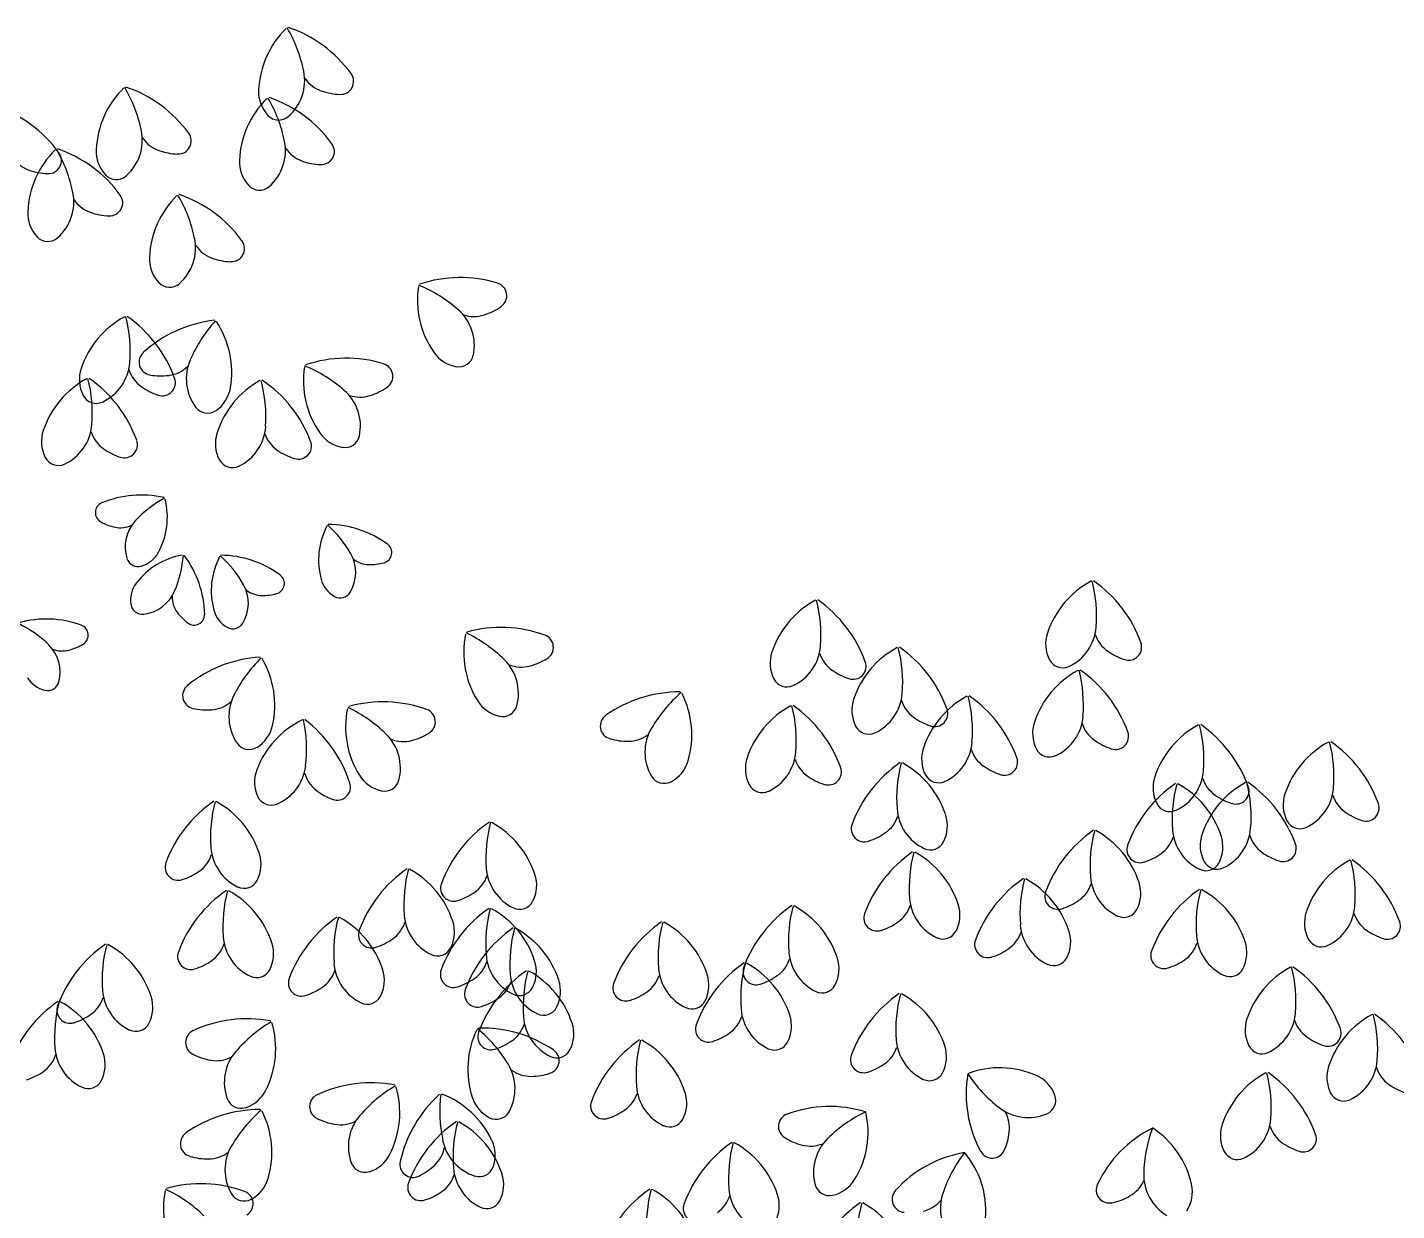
# Model space of a CAD drawing. Header units: millimetres. Extents: x 87938 to 265635, y 330093 to 434310.
# Drawn here: x 132470 to 133716, y 390060 to 391137 of the extents above; entities that cross this region are included whole.
import ezdxf

# ---------------------------------------------------------------- set-up
doc = ezdxf.new("R2010")
doc.units = ezdxf.units.MM

# ---------------------------------------------------------------- blocks, each defined once
blk = doc.blocks.new('A$C375B4AEE')
for centre, radius, start, end in [((4293.3, 9553.2), 83.7, 134.4245, 177.5723), ((4126.4, 9549.1), 126.8, 11.3605, 30.4933), ((4199, 9502.9), 117.2, 36.0049, 71.2807), ((4208.2, 9565.5), 43.4, 310.9819, 11.3605), ((4284.2, 9564.8), 11.9, 267.0755, 36.0051), ((4145.5, 9499), 83.7, 134.4245, 177.5723), ((3978.6, 9494.8), 126.8, 11.3605, 30.4933), ((4051.2, 9448.6), 117.2, 36.0049, 71.2807), ((4276.4, 9584), 29.6, 213.7835, 250.623), ((4275.8, 9489.4), 83.7, 134.4245, 177.5723), ((4241.4, 9555.4), 31.8, 177.5724, 222.9878), ((4108.9, 9485.2), 126.8, 11.3605, 30.4933), ((4181.6, 9439), 117.2, 36.0049, 71.2807), ((4286.2, 9611.7), 58.9, 250.6231, 267.5103), ((3933.1, 9430.8), 117.2, 36.0049, 71.2807), ((4227.9, 9542.8), 13.3, 222.988, 310.982), ((4060.4, 9511.3), 43.4, 310.9819, 11.3605), ((4128.6, 9529.8), 29.6, 213.7835, 250.623), ((4136.4, 9510.5), 11.9, 267.0755, 36.0051), ((4190.7, 9501.7), 43.4, 310.9819, 11.3605), ((4266.7, 9500.9), 11.9, 267.0755, 36.0051), ((4010.5, 9511.9), 29.6, 213.7835, 250.623), ((4083.2, 9442.7), 83.7, 134.4245, 177.5723), ((4018.3, 9492.7), 11.9, 267.0755, 36.0051), ((3916.3, 9438.5), 126.8, 11.3605, 30.4933), ((3988.9, 9392.3), 117.2, 36.0049, 71.2807), ((4093.6, 9501.2), 31.8, 177.5724, 222.9878), ((4138.4, 9557.4), 58.9, 250.6231, 267.5103), ((4259, 9520.2), 29.6, 213.7835, 250.623), ((4020.2, 9539.6), 58.9, 250.6231, 267.5103), ((4223.9, 9491.6), 31.8, 177.5724, 222.9878), ((4268.7, 9547.8), 58.9, 250.6231, 267.5103), ((4080.1, 9488.6), 13.3, 222.988, 310.982), ((3998.1, 9455), 43.4, 310.9819, 11.3605), ((4074.1, 9454.2), 11.9, 267.0755, 36.0051), ((4193.9, 9401), 83.7, 134.4245, 177.5723), ((4027, 9396.8), 126.8, 11.3605, 30.4933), ((4099.7, 9350.7), 117.2, 36.0049, 71.2807), ((4210.4, 9479), 13.3, 222.988, 310.982), ((4031.3, 9444.9), 31.8, 177.5724, 222.9878), ((4066.3, 9473.5), 29.6, 213.7835, 250.623), ((4076.1, 9501.1), 58.9, 250.6231, 267.5103), ((4017.8, 9432.3), 13.3, 222.988, 310.982), ((4108.9, 9413.3), 43.4, 310.9819, 11.3605), ((4177.1, 9431.8), 29.6, 213.7835, 250.623), ((4184.9, 9412.5), 11.9, 267.0755, 36.0051), ((4142.1, 9403.2), 31.8, 177.5724, 222.9878), ((4186.8, 9459.4), 58.9, 250.6231, 267.5103), ((4393.1, 9268.9), 117.2, 73.1781, 108.4538), ((4128.6, 9390.6), 13.3, 222.988, 310.982), ((4437.8, 9365.9), 83.7, 171.5976, 214.7454), ((4307.3, 9261.8), 126.8, 48.5335, 67.6664), ((4423.6, 9369.7), 11.9, 304.2488, 73.178), ((4396.8, 9408.2), 58.9, 287.7962, 304.6835), ((4127.5, 9276.8), 83.7, 118.3446, 161.4923), ((3966, 9319.1), 126.8, 355.2805, 14.4133), ((4023, 9254.6), 117.2, 19.925, 55.2007), ((4183.1, 9230.9), 117.2, 96.667, 131.9428), ((4263.8, 9260.9), 126.8, 137.4545, 156.5873), ((4101.5, 9299.8), 83.7, 350.3754, 33.5232), ((4362.6, 9324.3), 43.4, 348.155, 48.5335), ((4405.8, 9380.3), 29.6, 250.9565, 287.7963), ((4049.2, 9312.2), 43.4, 294.902, 355.2806), ((4112.8, 9309.2), 11.9, 131.9425, 260.8722), ((4187.2, 9294.1), 43.4, 156.5873, 216.9658), ((4289.4, 9195.5), 117.2, 73.1781, 108.4538), ((4395.1, 9336.3), 31.8, 214.7455, 260.1608), ((4392, 9318.2), 13.3, 260.1609, 348.1551), ((4078.3, 9293.3), 31.8, 161.4923, 206.9078), ((4119.9, 9311.1), 29.6, 197.7035, 234.543), ((4120.6, 9355.5), 58.9, 260.4374, 277.3246), ((4124.4, 9326.5), 29.6, 277.3245, 314.1644), ((4334.1, 9292.5), 83.7, 171.5976, 214.7454), ((4203.6, 9188.4), 126.8, 48.5335, 67.6664), ((4319.9, 9296.2), 11.9, 304.2488, 73.178), ((4093, 9220.3), 83.7, 118.3446, 161.4923), ((3931.5, 9262.6), 126.8, 355.2805, 14.4133), ((3988.5, 9198.1), 117.2, 19.925, 55.2007), ((4136.9, 9335), 58.9, 234.5431, 251.4304), ((4122, 9290.4), 11.9, 250.9956, 19.9253), ((4152.7, 9291.1), 31.8, 304.9599, 350.3755), ((4251.6, 9219.3), 83.7, 119.1588, 162.3066), ((4089.5, 9259.2), 126.8, 356.0947, 15.2275), ((4147.4, 9195.5), 117.2, 20.7392, 56.015), ((4293.1, 9334.8), 58.9, 287.7962, 304.6835), ((4061.8, 9284.9), 13.3, 206.9079, 294.9022), ((4258.9, 9250.9), 43.4, 348.155, 48.5335), ((4302.1, 9306.9), 29.6, 250.9565, 287.7963), ((4163.2, 9276), 13.3, 216.9658, 304.9599), ((4043.8, 9236.8), 31.8, 161.4923, 206.9078), ((4014.7, 9255.7), 43.4, 294.902, 355.2806), ((4172.8, 9253.5), 43.4, 295.7162, 356.0946), ((4085.4, 9254.6), 29.6, 197.7035, 234.543), ((4087.5, 9233.9), 11.9, 250.9956, 19.9253), ((4202.1, 9235), 31.8, 162.3065, 207.722), ((4243.4, 9253.4), 29.6, 198.5178, 235.3575), ((4245.9, 9232.8), 11.9, 251.8097, 20.7395), ((4291.5, 9262.9), 31.8, 214.7455, 260.1608), ((4288.3, 9244.7), 13.3, 260.1609, 348.1551), ((4027.3, 9228.4), 13.3, 206.9079, 294.9022), ((4102.4, 9278.5), 58.9, 234.5431, 251.4304), ((4260.1, 9277.5), 58.9, 235.3574, 252.2445), ((4185.8, 9226.5), 13.3, 207.7223, 295.7162), ((4103.1, 9094.4), 93.8, 77.3926, 112.6683), ((4172, 9095.8), 101.5, 118.18, 137.3128), ((4059.7, 9168), 66.9, 331.1009, 14.2488), ((4070.6, 9172.2), 9.54, 112.6683, 241.5979), ((4088.8, 9205), 47.1, 241.163, 258.0502), ((4084, 9182.1), 23.7, 258.0502, 294.8898), ((4122.9, 9141.1), 34.7, 137.3129, 197.6912), ((4331.1, 9129.1), 66.9, 152.3232, 195.4709), ((4205, 9085), 101.5, 29.2591, 48.3919), ((4271.7, 9067.6), 93.8, 53.9036, 89.1793), ((4096, 9148), 25.4, 285.6855, 331.101), ((4263.3, 9117.6), 34.7, 328.8807, 29.2591), ((4321.3, 9135.7), 9.54, 284.9741, 53.9032), ((4100, 9133.7), 10.7, 197.6911, 285.6853), ((4151.7, 9067.6), 66.9, 99.8843, 143.0322), ((4039.9, 9140.5), 101.5, 336.8202, 355.953), ((4066.8, 9077.1), 93.8, 1.4647, 36.7405), ((4233.4, 9101.1), 66.9, 152.3232, 195.4709), ((4107.4, 9056.9), 101.5, 29.2591, 48.3919), ((4174, 9039.6), 93.8, 53.9036, 89.1793), ((4310.7, 9148.5), 23.7, 231.6821, 268.5218), ((4311.3, 9171.9), 47.1, 268.5218, 285.409), ((4223.6, 9107.6), 9.54, 284.9741, 53.9032), ((4291, 9118.1), 25.4, 195.4709, 240.8865), ((5006.9, 9036), 83.7, 118.3445, 161.4924), ((4845.4, 9078.3), 126.8, 355.2804, 14.4133), ((4902.5, 9013.8), 117.2, 19.925, 55.2007), ((4118.5, 9092.5), 25.4, 143.0322, 188.4475), ((4101.2, 9114.2), 34.7, 276.4418, 336.8203), ((4165.6, 9089.5), 34.7, 328.8807, 29.2591), ((4213, 9120.4), 23.7, 231.6821, 268.5218), ((4213.6, 9143.8), 47.1, 268.5218, 285.409), ((4283.9, 9105.2), 10.7, 240.8864, 328.8807), ((4103.9, 9090.4), 10.7, 188.4475, 276.4419), ((4154.6, 9095.5), 23.7, 179.2434, 216.083), ((4756.1, 9018.7), 83.7, 118.3445, 161.4924), ((4594.6, 9061), 126.8, 355.2804, 14.4133), ((4651.6, 8996.4), 117.2, 19.925, 55.2007), ((4016.4, 8981.5), 93.8, 70.1507, 105.4264), ((4173.5, 9109.3), 47.1, 216.0828, 232.9701), ((4151, 9079.3), 9.54, 232.5351, 1.4645), ((4193.4, 9090), 25.4, 195.4709, 240.8865), ((3947.5, 8979.4), 101.5, 45.5061, 64.6389), ((4045, 9060.7), 9.54, 301.2212, 70.151), ((4186.2, 9077.1), 10.7, 240.8864, 328.8807), ((4480, 9045), 83.7, 168.5702, 211.718), ((4344.2, 8948), 126.8, 45.5061, 64.639), ((4430.2, 8950.5), 117.2, 70.1507, 105.4264), ((4466, 9049.5), 11.9, 301.2209, 70.1507), ((4957.7, 9052.5), 31.8, 161.4923, 206.9078), ((4928.6, 9071.4), 43.4, 294.9021, 355.2806), ((4999.3, 9070.3), 29.6, 197.7032, 234.5432), ((3994.3, 9027), 34.7, 345.1275, 45.5061), ((4031.2, 9069.9), 23.7, 247.9292, 284.7688), ((4025.2, 9092.6), 47.1, 284.7688, 301.656), ((4677.8, 9054.1), 43.4, 294.9021, 355.2806), ((4830.5, 8975.7), 83.7, 118.3445, 161.4924), ((4669, 9017.9), 126.8, 355.2804, 14.4133), ((4726, 8953.4), 117.2, 19.925, 55.2007), ((5001.4, 9049.7), 11.9, 250.9955, 19.9246), ((4218.5, 8923.7), 117.2, 93.6396, 128.9153), ((4300.7, 8949.4), 126.8, 134.4271, 153.5598), ((4140.7, 8996.8), 83.7, 347.348, 30.4957), ((4402.7, 9007.5), 43.4, 345.1278, 45.5062), ((4441.3, 9089.5), 58.9, 284.7688, 301.656), ((4706.9, 9035.2), 31.8, 161.4923, 206.9078), ((4748.5, 9053), 29.6, 197.7032, 234.5433), ((4750.6, 9032.3), 11.9, 250.9955, 19.9245), ((4941.3, 9044.2), 13.3, 206.908, 294.9021), ((5016.3, 9094.2), 58.9, 234.5432, 251.4303), ((4020.8, 9035.3), 25.4, 211.7181, 257.1334), ((4448.7, 9061.1), 29.6, 247.9291, 284.7688), ((4765.4, 9076.9), 58.9, 234.5432, 251.4304), ((4995, 8954.8), 83.7, 118.3445, 161.4924), ((4833.5, 8997.1), 126.8, 355.2804, 14.4133), ((4890.5, 8932.6), 117.2, 19.925, 55.2007), ((4017.6, 9020.9), 10.7, 257.1335, 345.1276), ((4152.4, 9005.6), 11.9, 128.9153, 257.8448), ((4690.4, 9026.8), 13.3, 206.908, 294.9021), ((4164.9, 9022.2), 29.6, 274.2973, 311.1369), ((4226, 8986.6), 43.4, 153.5597, 213.9382), ((4322.8, 8882.7), 117.2, 70.1507, 105.4264), ((4435.8, 9017.8), 31.8, 211.718, 257.1334), ((4593.1, 8891.8), 117.2, 89.873, 125.1487), ((4676.8, 8912.1), 126.8, 130.6604, 149.7931), ((4520.2, 8969.9), 83.7, 343.5813, 26.7291), ((4781.3, 8992.2), 31.8, 161.4923, 206.9078), ((4752.2, 9011.1), 43.4, 294.9021, 355.2806), ((4822.9, 9010), 29.6, 197.7032, 234.5432), ((4894, 8931.3), 83.7, 118.3445, 161.4924), ((4732.5, 8973.6), 126.8, 355.2804, 14.4133), ((4789.5, 8909.1), 117.2, 19.925, 55.2007), ((4162.7, 9051.4), 58.9, 257.41, 274.2972), ((4372.5, 8977.2), 83.7, 168.5702, 211.718), ((4236.8, 8880.1), 126.8, 45.5061, 64.639), ((4358.6, 8981.7), 11.9, 301.2209, 70.1507), ((4431.7, 8999.8), 13.3, 257.1334, 345.1277), ((4532.5, 8977.9), 11.9, 125.1483, 254.0782), ((4733.6, 8922.5), 83.7, 118.3446, 161.4923), ((4572.2, 8964.7), 126.8, 355.2804, 14.4133), ((4629.2, 8900.2), 117.2, 19.925, 55.2007), ((4839.9, 9033.8), 58.9, 234.5432, 251.4303), ((4825, 8989.3), 11.9, 250.9955, 19.9246), ((4916.7, 8990.2), 43.4, 294.9021, 355.2806), ((4286.3, 8908.4), 83.7, 116.1313, 159.2791), ((4191.3, 8985.4), 31.8, 301.9325, 347.348), ((4126.5, 8956.9), 126.8, 353.0673, 12.2001), ((4181, 8890.2), 117.2, 17.7118, 52.9875), ((4604.6, 8954.1), 43.4, 149.7932, 210.1718), ((4764.8, 8983.8), 13.3, 206.908, 294.9021), ((4945.8, 8971.3), 31.8, 161.4923, 206.9078), ((4987.4, 8989.1), 29.6, 197.7032, 234.5432), ((4989.5, 8968.5), 11.9, 250.9955, 19.9246), ((5104.6, 8905.2), 83.7, 118.3446, 161.4923), ((4943.1, 8947.4), 126.8, 355.2804, 14.4133), ((5000.1, 8882.9), 117.2, 19.925, 55.2007), ((4201.1, 8969.8), 13.3, 213.9383, 301.9327), ((4295.3, 8939.6), 43.4, 345.1278, 45.5062), ((4341.3, 8993.3), 29.6, 247.9291, 284.7688), ((4333.9, 9021.6), 58.9, 284.7688, 301.656), ((4545.8, 9022.9), 58.9, 253.6434, 270.5305), ((4546.1, 8993.6), 29.6, 270.5305, 307.3702), ((4815.7, 8966.7), 43.4, 294.902, 355.2806), ((5004.4, 9013), 58.9, 234.5432, 251.4303), ((5223, 8889.6), 83.7, 118.3446, 161.4923), ((5061.5, 8931.9), 126.8, 355.2805, 14.4133), ((5118.5, 8867.4), 117.2, 19.925, 55.2007), ((4684.4, 8938.9), 31.8, 161.4923, 206.9078), ((4655.3, 8957.8), 43.4, 294.902, 355.2806), ((4726, 8956.7), 29.6, 197.7032, 234.5433), ((4844.8, 8947.8), 31.8, 161.4923, 206.9078), ((4886.4, 8965.6), 29.6, 197.7032, 234.5433), ((4888.5, 8945), 11.9, 250.9955, 19.9246), ((4929.3, 8963), 13.3, 206.908, 294.9021), ((4237.7, 8926.8), 31.8, 159.2792, 204.6947), ((4209.4, 8946.8), 43.4, 292.6888, 353.0673), ((4280, 8943), 29.6, 195.4901, 232.33), ((4570, 8955.2), 31.8, 298.1659, 343.5814), ((4728.1, 8936.1), 11.9, 250.9955, 19.9245), ((4859.7, 8847.9), 117.2, 124.41, 159.6857), ((4917.1, 8912), 126.8, 165.1973, 184.3302), ((4755.4, 8870.9), 83.7, 18.1183, 61.2661), ((4903.4, 8989.5), 58.9, 234.5432, 251.4303), ((5026.3, 8940.6), 43.4, 294.902, 355.2806), ((4281.3, 8922.3), 11.9, 248.7822, 17.712), ((4328.4, 8949.9), 31.8, 211.718, 257.1334), ((4324.3, 8931.9), 13.3, 257.1334, 345.1277), ((4578.7, 8939), 13.3, 210.1714, 298.166), ((4668, 8930.6), 13.3, 206.908, 294.9021), ((4743, 8980.6), 58.9, 234.5432, 251.4304), ((4828.4, 8939.5), 13.3, 206.908, 294.9021), ((5110.4, 8828.9), 117.2, 124.4099, 159.6857), ((5055.4, 8921.7), 31.8, 161.4923, 206.9078), ((5167.8, 8893), 126.8, 165.1974, 184.3302), ((5006.1, 8851.8), 83.7, 18.1183, 61.2661), ((5147.6, 8852.8), 83.7, 118.3446, 161.4923), ((5096.9, 8939.5), 29.6, 197.7032, 234.5431), ((5099.1, 8918.8), 11.9, 250.9955, 19.9253), ((4986.1, 8895), 126.8, 355.2805, 14.4133), ((5043.1, 8830.5), 117.2, 19.925, 55.2007), ((4221, 8919.1), 13.3, 204.6945, 292.689), ((4297.9, 8966.2), 58.9, 232.33, 249.2171), ((5113.9, 8963.3), 58.9, 234.5431, 251.4303), ((5173.8, 8906.1), 31.8, 161.4923, 206.9078), ((5144.7, 8925), 43.4, 294.902, 355.2806), ((5215.4, 8923.9), 29.6, 197.7035, 234.5431), ((4235.1, 8812.8), 117.2, 124.4099, 159.6857), ((4292.6, 8876.9), 126.8, 165.1974, 184.3302), ((4130.8, 8835.8), 83.7, 18.1183, 61.2661), ((4833.9, 8905.7), 43.4, 184.3302, 244.7087), ((5038.9, 8913.3), 13.3, 206.908, 294.9021), ((5232.4, 8947.8), 58.9, 234.5431, 251.4304), ((5217.5, 8903.2), 11.9, 250.9955, 19.9253), ((4485.9, 8793.8), 117.2, 124.4099, 159.6857), ((4543.3, 8857.9), 126.8, 165.1974, 184.3302), ((4381.5, 8816.7), 83.7, 18.1183, 61.2661), ((4760.9, 8884.4), 11.9, 159.6854, 288.6153), ((4763.2, 8905.1), 29.6, 305.0674, 341.9073), ((4804.7, 8887), 31.8, 332.7028, 18.1184), ((5157.4, 8897.7), 13.3, 206.908, 294.9021), ((4746.4, 8929.1), 58.9, 288.1803, 305.0675), ((4821.1, 8878.5), 13.3, 244.7085, 332.7027), ((5035.7, 8786.3), 117.2, 124.4099, 159.6857), ((5093.1, 8850.5), 126.8, 165.1974, 184.3302), ((4931.4, 8809.3), 83.7, 18.1183, 61.2661), ((5013.9, 8886), 29.6, 305.0674, 341.9073), ((5084.6, 8886.7), 43.4, 184.3302, 244.7087), ((5098.3, 8869.3), 31.8, 161.4923, 206.9078), ((5055.4, 8868), 31.8, 332.7028, 18.1184), ((5069.2, 8888.2), 43.4, 294.902, 355.2806), ((5139.9, 8887.1), 29.6, 197.7035, 234.5431), ((4138.7, 8870), 29.6, 305.0675, 341.9073), ((4209.4, 8870.6), 43.4, 184.3302, 244.7087), ((4180.1, 8851.9), 31.8, 332.7028, 18.1184), ((4871.1, 8766.6), 117.2, 124.4099, 159.6857), ((4928.5, 8830.7), 126.8, 165.1974, 184.3302), ((4766.7, 8789.6), 83.7, 18.1183, 61.2661), ((5011.7, 8865.4), 11.9, 159.6854, 288.6153), ((4997.1, 8910), 58.9, 288.1803, 305.0675), ((5156.9, 8910.9), 58.9, 234.5431, 251.4304), ((5142.1, 8866.4), 11.9, 250.9955, 19.9253), ((4136.4, 8849.4), 11.9, 159.6855, 288.6152), ((4411.1, 8751.3), 117.2, 124.4099, 159.6857), ((4468.6, 8815.4), 126.8, 165.1974, 184.3302), ((4306.8, 8774.2), 83.7, 18.1183, 61.2661), ((4460.1, 8851.6), 43.4, 184.3302, 244.7087), ((5071.8, 8859.5), 13.3, 244.7085, 332.7027), ((5081.9, 8860.9), 13.3, 206.908, 294.9021), ((5242.4, 8782.1), 83.7, 118.3446, 161.4923), ((5080.9, 8824.3), 126.8, 355.2805, 14.4133), ((5137.9, 8759.8), 117.2, 19.925, 55.2007), ((4121.8, 8894), 58.9, 288.1803, 305.0675), ((4196.5, 8843.5), 13.3, 244.7086, 332.7027), ((4389.4, 8851), 29.6, 305.0675, 341.9073), ((4430.9, 8832.9), 31.8, 332.7028, 18.1184), ((4971.9, 8742.4), 117.2, 124.4099, 159.6857), ((5029.3, 8806.5), 126.8, 165.1974, 184.3302), ((4867.5, 8765.4), 83.7, 18.1183, 61.2661), ((5009.9, 8844.2), 43.4, 184.3302, 244.7087), ((4980.7, 8825.5), 31.8, 332.7028, 18.1184), ((4246.5, 8731.5), 117.2, 124.4099, 159.6857), ((4303.9, 8795.6), 126.8, 165.1974, 184.3302), ((4142.2, 8754.5), 83.7, 18.1183, 61.2661), ((4387.1, 8830.3), 11.9, 159.6855, 288.6152), ((4372.6, 8875), 58.9, 288.1803, 305.0675), ((4937, 8822.9), 11.9, 159.6854, 288.6153), ((4939.2, 8843.5), 29.6, 305.0674, 341.9073), ((5132.2, 8732.5), 117.2, 124.4099, 159.6857), ((5189.6, 8796.6), 126.8, 165.1974, 184.3302), ((5027.9, 8755.4), 83.7, 18.1183, 61.2661), ((4485.6, 8715.2), 117.2, 124.4099, 159.6857), ((4543.1, 8779.3), 126.8, 165.1974, 184.3302), ((4381.3, 8738.2), 83.7, 18.1183, 61.2661), ((4447.2, 8824.4), 13.3, 244.7086, 332.7027), ((4761.1, 8717.7), 117.2, 124.4099, 159.6857), ((4818.6, 8781.8), 126.8, 165.1974, 184.3302), ((4656.8, 8740.7), 83.7, 18.1183, 61.2661), ((4774.6, 8823.8), 29.6, 305.0674, 341.9073), ((4845.3, 8824.4), 43.4, 184.3302, 244.7087), ((4816.1, 8805.7), 31.8, 332.7028, 18.1184), ((4922.4, 8867.5), 58.9, 288.1803, 305.0675), ((4997.1, 8817), 13.3, 244.7085, 332.7027), ((5164.1, 8817.4), 43.4, 294.902, 355.2806), ((4347.3, 8707.3), 117.2, 124.4099, 159.6857), ((4404.8, 8771.5), 126.8, 165.1974, 184.3302), ((4243, 8730.3), 83.7, 18.1183, 61.2661), ((4314.7, 8808.5), 29.6, 305.0675, 341.9073), ((4385.4, 8809.1), 43.4, 184.3302, 244.7087), ((4356.1, 8790.4), 31.8, 332.7028, 18.1184), ((4642.6, 8702.9), 117.2, 124.4099, 159.6857), ((4700, 8767.1), 126.8, 165.1974, 184.3302), ((4538.3, 8725.9), 83.7, 18.1183, 61.2661), ((4772.3, 8803.2), 11.9, 159.6854, 288.6153), ((4757.8, 8847.8), 58.9, 288.1803, 305.0675), ((5193.2, 8798.5), 31.8, 161.4923, 206.9078), ((5234.8, 8816.3), 29.6, 197.7035, 234.5431), ((5236.9, 8795.7), 11.9, 250.9955, 19.9253), ((4220.7, 8789.3), 43.4, 184.3302, 244.7087), ((4312.4, 8787.8), 11.9, 159.6855, 288.6152), ((4507.6, 8697.4), 117.2, 124.4099, 159.6857), ((4565.1, 8761.5), 126.8, 165.1974, 184.3302), ((4403.3, 8720.4), 83.7, 18.1183, 61.2661), ((4832.4, 8797.3), 13.3, 244.7085, 332.7027), ((4875.4, 8799.6), 29.6, 305.0674, 341.9073), ((4946.1, 8800.2), 43.4, 184.3302, 244.7087), ((4916.9, 8781.5), 31.8, 332.7028, 18.1184), ((5106.4, 8790.3), 43.4, 184.3302, 244.7087), ((5251.8, 8840.2), 58.9, 234.5431, 251.4304), ((4136.6, 8682.6), 117.2, 124.4099, 159.6857), ((4194, 8746.7), 126.8, 165.1974, 184.3302), ((4032.3, 8705.6), 83.7, 18.1183, 61.2661), ((4150, 8788.7), 29.6, 305.0675, 341.9073), ((4191.5, 8770.6), 31.8, 332.7028, 18.1184), ((4297.8, 8832.4), 58.9, 288.1803, 305.0675), ((4372.5, 8781.9), 13.3, 244.7086, 332.7027), ((4873.1, 8779), 11.9, 159.6854, 288.6153), ((4858.6, 8823.6), 58.9, 288.1803, 305.0675), ((5033.4, 8769), 11.9, 159.6854, 288.6153), ((5035.7, 8789.7), 29.6, 305.0674, 341.9073), ((5077.2, 8771.6), 31.8, 332.7028, 18.1184), ((5176.8, 8790.2), 13.3, 206.908, 294.9021), ((4147.8, 8768.1), 11.9, 159.6855, 288.6152), ((4133.2, 8812.7), 58.9, 288.1803, 305.0675), ((4321.5, 8765.2), 43.4, 184.3302, 244.7087), ((4389.2, 8772.4), 29.6, 305.0674, 341.9073), ((4459.9, 8773), 43.4, 184.3302, 244.7086), ((4430.6, 8754.3), 31.8, 332.7028, 18.1184), ((4717.8, 8665.6), 117.2, 124.4099, 159.6857), ((4775.2, 8729.7), 126.8, 165.1974, 184.3302), ((4613.5, 8688.6), 83.7, 18.1183, 61.2661), ((4664.7, 8774.9), 29.6, 305.0674, 341.9073), ((4735.4, 8775.5), 43.4, 184.3302, 244.7087), ((4706.1, 8756.8), 31.8, 332.7028, 18.1184), ((4933.3, 8773.1), 13.3, 244.7085, 332.7027), ((5018.9, 8813.6), 58.9, 288.1803, 305.0675), ((4207.9, 8762.2), 13.3, 244.7086, 332.7027), ((4248.6, 8743.9), 11.9, 159.6855, 288.6152), ((4250.8, 8764.5), 29.6, 305.0675, 341.9073), ((4292.3, 8746.4), 31.8, 332.7028, 18.1184), ((4386.9, 8751.8), 11.9, 159.6855, 288.6153), ((4372.3, 8796.4), 58.9, 288.1803, 305.0675), ((4519.7, 8658.5), 117.2, 124.4099, 159.6857), ((4481.9, 8755.2), 43.4, 184.3302, 244.7087), ((4577.2, 8722.6), 126.8, 165.1974, 184.3302), ((4415.4, 8681.4), 83.7, 18.1183, 61.2661), ((4546.1, 8760.1), 29.6, 305.0674, 341.9073), ((4616.8, 8760.8), 43.4, 184.3302, 244.7086), ((4587.6, 8742), 31.8, 332.7028, 18.1184), ((4662.4, 8754.2), 11.9, 159.6854, 288.6153), ((4647.8, 8798.9), 58.9, 288.1803, 305.0675), ((5093.6, 8763.1), 13.3, 244.7085, 332.7027), ((5188.4, 8684.7), 83.7, 118.3446, 161.4923), ((5026.9, 8727), 126.8, 355.2805, 14.4133), ((5083.9, 8662.5), 117.2, 19.925, 55.2007), ((4110.8, 8740.4), 43.4, 184.3302, 244.7087), ((4234, 8788.5), 58.9, 288.1803, 305.0675), ((4408.9, 8733.9), 11.9, 159.6855, 288.6152), ((4411.2, 8754.6), 29.6, 305.0675, 341.9073), ((4447, 8745.9), 13.3, 244.7086, 332.7027), ((4452.6, 8736.5), 31.8, 332.7028, 18.1184), ((4543.9, 8739.5), 11.9, 159.6855, 288.6153), ((4529.3, 8784.1), 58.9, 288.1803, 305.0675), ((4722.5, 8748.3), 13.3, 244.7085, 332.7027), ((4093.3, 8630.5), 117.2, 124.4099, 159.6857), ((4150.7, 8694.6), 126.8, 165.1974, 184.3302), ((4037.9, 8719.2), 11.9, 159.6855, 288.6152), ((3988.9, 8653.5), 83.7, 18.1183, 61.2661), ((4040.1, 8739.8), 29.6, 305.0675, 341.9073), ((4081.6, 8721.7), 31.8, 332.7028, 18.1184), ((4308.7, 8738), 13.3, 244.7086, 332.7027), ((4394.3, 8778.6), 58.9, 288.1803, 305.0675), ((4604, 8733.6), 13.3, 244.7086, 332.7027), ((4858.9, 8637.6), 117.2, 124.4099, 159.6857), ((4916.3, 8701.8), 126.8, 165.1974, 184.3302), ((4754.6, 8660.6), 83.7, 18.1183, 61.2661), ((4023.3, 8763.8), 58.9, 288.1803, 305.0675), ((4199.2, 8594.2), 117.2, 79.5427, 114.8184), ((4493.9, 8716.3), 43.4, 184.3302, 244.7086), ((4469, 8728), 13.3, 244.7086, 332.7027), ((4621.3, 8722.8), 29.6, 305.0674, 341.9073), ((4692, 8723.4), 43.4, 184.3302, 244.7087), ((4662.8, 8704.7), 31.8, 332.7028, 18.1184), ((5139.2, 8701.2), 31.8, 161.4923, 206.9078), ((5110, 8720.1), 43.4, 294.902, 355.2806), ((5262.8, 8641.7), 83.7, 118.3446, 161.4923), ((5101.3, 8683.9), 126.8, 355.2805, 14.4133), ((5158.3, 8619.4), 117.2, 19.925, 55.2007), ((4098, 8713.3), 13.3, 244.7086, 332.7027), ((4155.1, 8689.8), 11.9, 114.8186, 243.7477), ((4285.2, 8599.1), 126.8, 120.3301, 139.4629), ((4141.5, 8684.1), 83.7, 333.251, 16.3987), ((4483.7, 8665.4), 83.7, 154.4733, 197.6211), ((4328.4, 8604.3), 126.8, 31.4092, 50.542), ((4421, 8695), 11.9, 159.6855, 288.6153), ((4412.5, 8585.8), 117.2, 56.0537, 91.3294), ((4423.3, 8715.7), 29.6, 305.0674, 341.9073), ((4464.7, 8697.6), 31.8, 332.7028, 18.1184), ((4619.1, 8702.1), 11.9, 159.6854, 288.6153), ((4604.5, 8746.8), 58.9, 288.1803, 305.0675), ((5180.7, 8719), 29.6, 197.7035, 234.5431), ((5182.9, 8698.3), 11.9, 250.9955, 19.9253), ((4406.4, 8739.7), 58.9, 288.1803, 305.0675), ((4622.5, 8595.5), 117.2, 124.4099, 159.6857), ((4679.9, 8659.6), 126.8, 165.1974, 184.3302), ((4518.1, 8618.5), 83.7, 18.1183, 61.2661), ((4679.2, 8696.2), 13.3, 244.7085, 332.7027), ((4762.4, 8694.8), 29.6, 305.0674, 341.9073), ((4833.1, 8695.5), 43.4, 184.3302, 244.7087), ((4803.9, 8676.8), 31.8, 332.7028, 18.1184), ((5122.7, 8692.8), 13.3, 206.908, 294.9021), ((5197.7, 8742.9), 58.9, 234.5431, 251.4304), ((3996.8, 8687.7), 29.6, 305.0675, 341.9073), ((4067.5, 8688.3), 43.4, 184.3302, 244.7087), ((4038.2, 8669.6), 31.8, 332.7028, 18.1184), ((4176.2, 8731.7), 58.9, 243.313, 260.2003), ((4171.2, 8702.8), 29.6, 260.2003, 297.04), ((4221.8, 8653.4), 43.4, 139.4629, 199.8413), ((4471.3, 8673.2), 11.9, 287.1241, 56.0538), ((4481.1, 8689.1), 13.3, 244.7086, 332.7027), ((4760.1, 8674.2), 11.9, 159.6854, 288.6153), ((5184.5, 8677.1), 43.4, 294.902, 355.2806), ((3980, 8711.7), 58.9, 288.1803, 305.0675), ((4399.6, 8647.8), 43.4, 331.0307, 31.4092), ((4457.4, 8688.6), 29.6, 233.8322, 270.6718), ((4457, 8717.9), 58.9, 270.6718, 287.559), ((4745.6, 8718.8), 58.9, 288.1803, 305.0675), ((4820.3, 8668.3), 13.3, 244.7085, 332.7027), ((4963.4, 8643), 109.9, 170.3912, 208.3763), ((4884.2, 8585.4), 81.4, 65.9099, 110.9773), ((4961, 8731), 126.8, 213.299, 232.4318), ((5165.9, 8588.5), 83.7, 118.3446, 161.4923), ((5004.4, 8630.7), 126.8, 355.2805, 14.4133), ((5061.4, 8566.2), 117.2, 19.925, 55.2007), ((5213.6, 8658.2), 31.8, 161.4923, 206.9078), ((5255.2, 8676), 29.6, 197.7035, 234.5431), ((4054.6, 8661.2), 13.3, 244.7086, 332.7027), ((4312.1, 8535.9), 117.2, 79.5426, 114.8184), ((4398.1, 8540.8), 126.8, 120.3301, 139.4629), ((4254.4, 8625.8), 83.7, 333.251, 16.3987), ((4596.7, 8653.3), 43.4, 184.3302, 244.7086), ((4904.6, 8630.6), 31.8, 20.8044, 66.2198), ((5272.2, 8699.8), 58.9, 234.5431, 251.4304), ((4193.5, 8643.2), 13.3, 199.8415, 287.8357), ((4187.9, 8660.7), 31.8, 287.8356, 333.2511), ((4267.9, 8631.5), 11.9, 114.8186, 243.7477), ((4452.8, 8555.7), 117.2, 131.9815, 167.2573), ((4501.3, 8626.9), 126.8, 172.769, 191.9018), ((4346.3, 8564.8), 83.7, 25.6898, 68.8377), ((4434.3, 8649.7), 31.8, 197.6211, 243.0364), ((4523.7, 8632.1), 11.9, 159.6855, 288.6153), ((4526, 8652.7), 29.6, 305.0674, 341.9073), ((4567.5, 8634.6), 31.8, 332.7028, 18.1184), ((4921.8, 8637.2), 13.3, 292.8101, 20.8043), ((5197.1, 8649.8), 13.3, 206.908, 294.9021), ((4210.9, 8511.6), 117.2, 89.8729, 125.1487), ((4294.6, 8531.9), 126.8, 130.6604, 149.7932), ((4138, 8589.7), 83.7, 343.5813, 26.7291), ((4334.7, 8595.1), 43.4, 139.4629, 199.8413), ((4425.9, 8633.2), 13.3, 243.0365, 331.0304), ((4509.2, 8676.7), 58.9, 288.1803, 305.0675), ((4694.6, 8613.4), 11.9, 109.9888, 238.9185), ((4729.2, 8521.7), 109.9, 72.5928, 110.578), ((4816.7, 8512.2), 126.8, 115.5007, 134.6335), ((4682.9, 8608.1), 81.4, 328.1116, 13.179), ((4910.2, 8664.9), 43.4, 232.4317, 292.8103), ((4863.4, 8611.8), 29.6, 353.1691, 30.0088), ((4289.1, 8673.4), 58.9, 243.313, 260.2002), ((4284.1, 8644.5), 29.6, 260.2002, 297.04), ((4455.9, 8521.2), 117.2, 124.4099, 159.6857), ((4513.4, 8585.3), 126.8, 165.1974, 184.3302), ((4351.6, 8544.2), 83.7, 18.1183, 61.2661), ((4583.9, 8626.2), 13.3, 244.7086, 332.7027), ((5072.4, 8513.7), 109.9, 116.6368, 154.6219), ((5141.9, 8567.6), 126.8, 159.5446, 178.6774), ((4979, 8543.6), 81.4, 12.1555, 57.2229), ((5116.7, 8604.9), 31.8, 161.4923, 206.9078), ((5087.6, 8623.8), 43.4, 294.902, 355.2806), ((5158.3, 8622.7), 29.6, 197.7035, 234.5431), ((4150.3, 8597.7), 11.9, 125.1488, 254.0782), ((4419.6, 8609.6), 43.4, 191.9018, 252.2802), ((4393.1, 8587.2), 31.8, 340.2745, 25.69), ((4706.7, 8502.2), 117.2, 124.4099, 159.6857), ((4764.1, 8566.3), 126.8, 165.1974, 184.3302), ((4602.3, 8525.2), 83.7, 18.1183, 61.2661), ((4719.2, 8653.4), 58.9, 238.4836, 255.3708), ((4758, 8571.5), 43.4, 134.6334, 195.0119), ((4834.3, 8615.3), 58.9, 336.2819, 353.1691), ((5175.3, 8646.6), 58.9, 234.5431, 251.4304), ((5160.4, 8602.1), 11.9, 250.9955, 19.9253), ((4163.6, 8642.7), 58.9, 253.6434, 270.5305), ((4163.9, 8613.4), 29.6, 270.5305, 307.3701), ((4222.4, 8573.9), 43.4, 149.7932, 210.1716), ((4300.7, 8602.4), 31.8, 287.8356, 333.2511), ((4349.6, 8599.7), 29.6, 312.639, 349.4788), ((4711.8, 8625.1), 29.6, 255.3708, 292.2105), ((4870.6, 8481.3), 109.9, 99.7313, 137.7165), ((4952.8, 8512.7), 126.8, 142.6392, 161.7719), ((4790, 8537), 81.4, 355.25, 40.3175), ((4877.3, 8596.4), 11.9, 207.7871, 336.7168), ((5100.3, 8596.6), 13.3, 206.908, 294.9021), ((4306.4, 8584.9), 13.3, 199.8415, 287.8356), ((4350.1, 8578.9), 11.9, 167.2572, 296.1866), ((4329.8, 8621.3), 58.9, 295.7519, 312.6391), ((4430.2, 8579), 43.4, 184.3302, 244.7086), ((4410.5, 8581), 13.3, 252.2801, 340.2746), ((4157, 8444), 117.2, 70.1507, 105.4264), ((4187.8, 8575), 31.8, 298.166, 343.5814), ((4357.2, 8557.8), 11.9, 159.6855, 288.6153), ((4359.5, 8578.4), 29.6, 305.0674, 341.9073), ((4400.9, 8560.3), 31.8, 332.7028, 18.1184), ((4724.9, 8581.7), 31.8, 283.0061, 328.4215), ((4983.8, 8555.6), 11.9, 154.0327, 282.9624), ((4988.1, 8575.9), 29.6, 299.4147, 336.2544), ((5058.5, 8569.6), 43.4, 178.6773, 239.0559), ((4206.7, 8538.5), 83.7, 168.5702, 211.718), ((4071, 8441.5), 126.8, 45.5061, 64.639), ((4196.5, 8558.8), 13.3, 210.1714, 298.166), ((4192.8, 8543), 11.9, 301.2209, 70.1507), ((4342.6, 8602.4), 58.9, 288.1803, 305.0675), ((4632, 8459.7), 117.2, 124.4099, 159.6857), ((4689.4, 8523.8), 126.8, 165.1974, 184.3302), ((4527.6, 8482.7), 83.7, 18.1183, 61.2661), ((4610.2, 8559.4), 29.6, 305.0674, 341.9073), ((4680.9, 8560), 43.4, 184.3302, 244.7087), ((4651.7, 8541.3), 31.8, 332.7028, 18.1184), ((4729, 8563.8), 13.3, 195.0118, 283.006), ((4798, 8547.1), 11.9, 137.1272, 266.057), ((4873.6, 8538.8), 43.4, 161.7718, 222.1504), ((4973.7, 8601.4), 58.9, 282.5275, 299.4147), ((5027.6, 8553.8), 31.8, 327.05, 12.4654), ((4417.3, 8551.9), 13.3, 244.7086, 332.7027), ((4607.9, 8538.7), 11.9, 159.6855, 288.6153), ((4823.6, 8447.4), 117.2, 124.4099, 159.6857), ((4881.1, 8511.5), 126.8, 165.1974, 184.3302), ((4719.3, 8470.4), 83.7, 18.1183, 61.2661), ((4808, 8565.3), 29.6, 282.5092, 319.349)]:
    blk.add_arc(centre, radius, start, end)
blk.add_spline([(2545.3, 8859.4), (2903.5, 8760), (3221.9, 8660.7), (3440.8, 8342.6), (3560.2, 8223.4), (3838.8, 8283), (4057.7, 8521.5)], degree=3)
blk.add_point((4967.2, 9109.7))

msp = doc.modelspace()

# ---------------------------------------------------------------- block references
msp.add_blockref('A$C375B4AEE', (128471, 381523.4))

doc.saveas('drawing.dxf')
